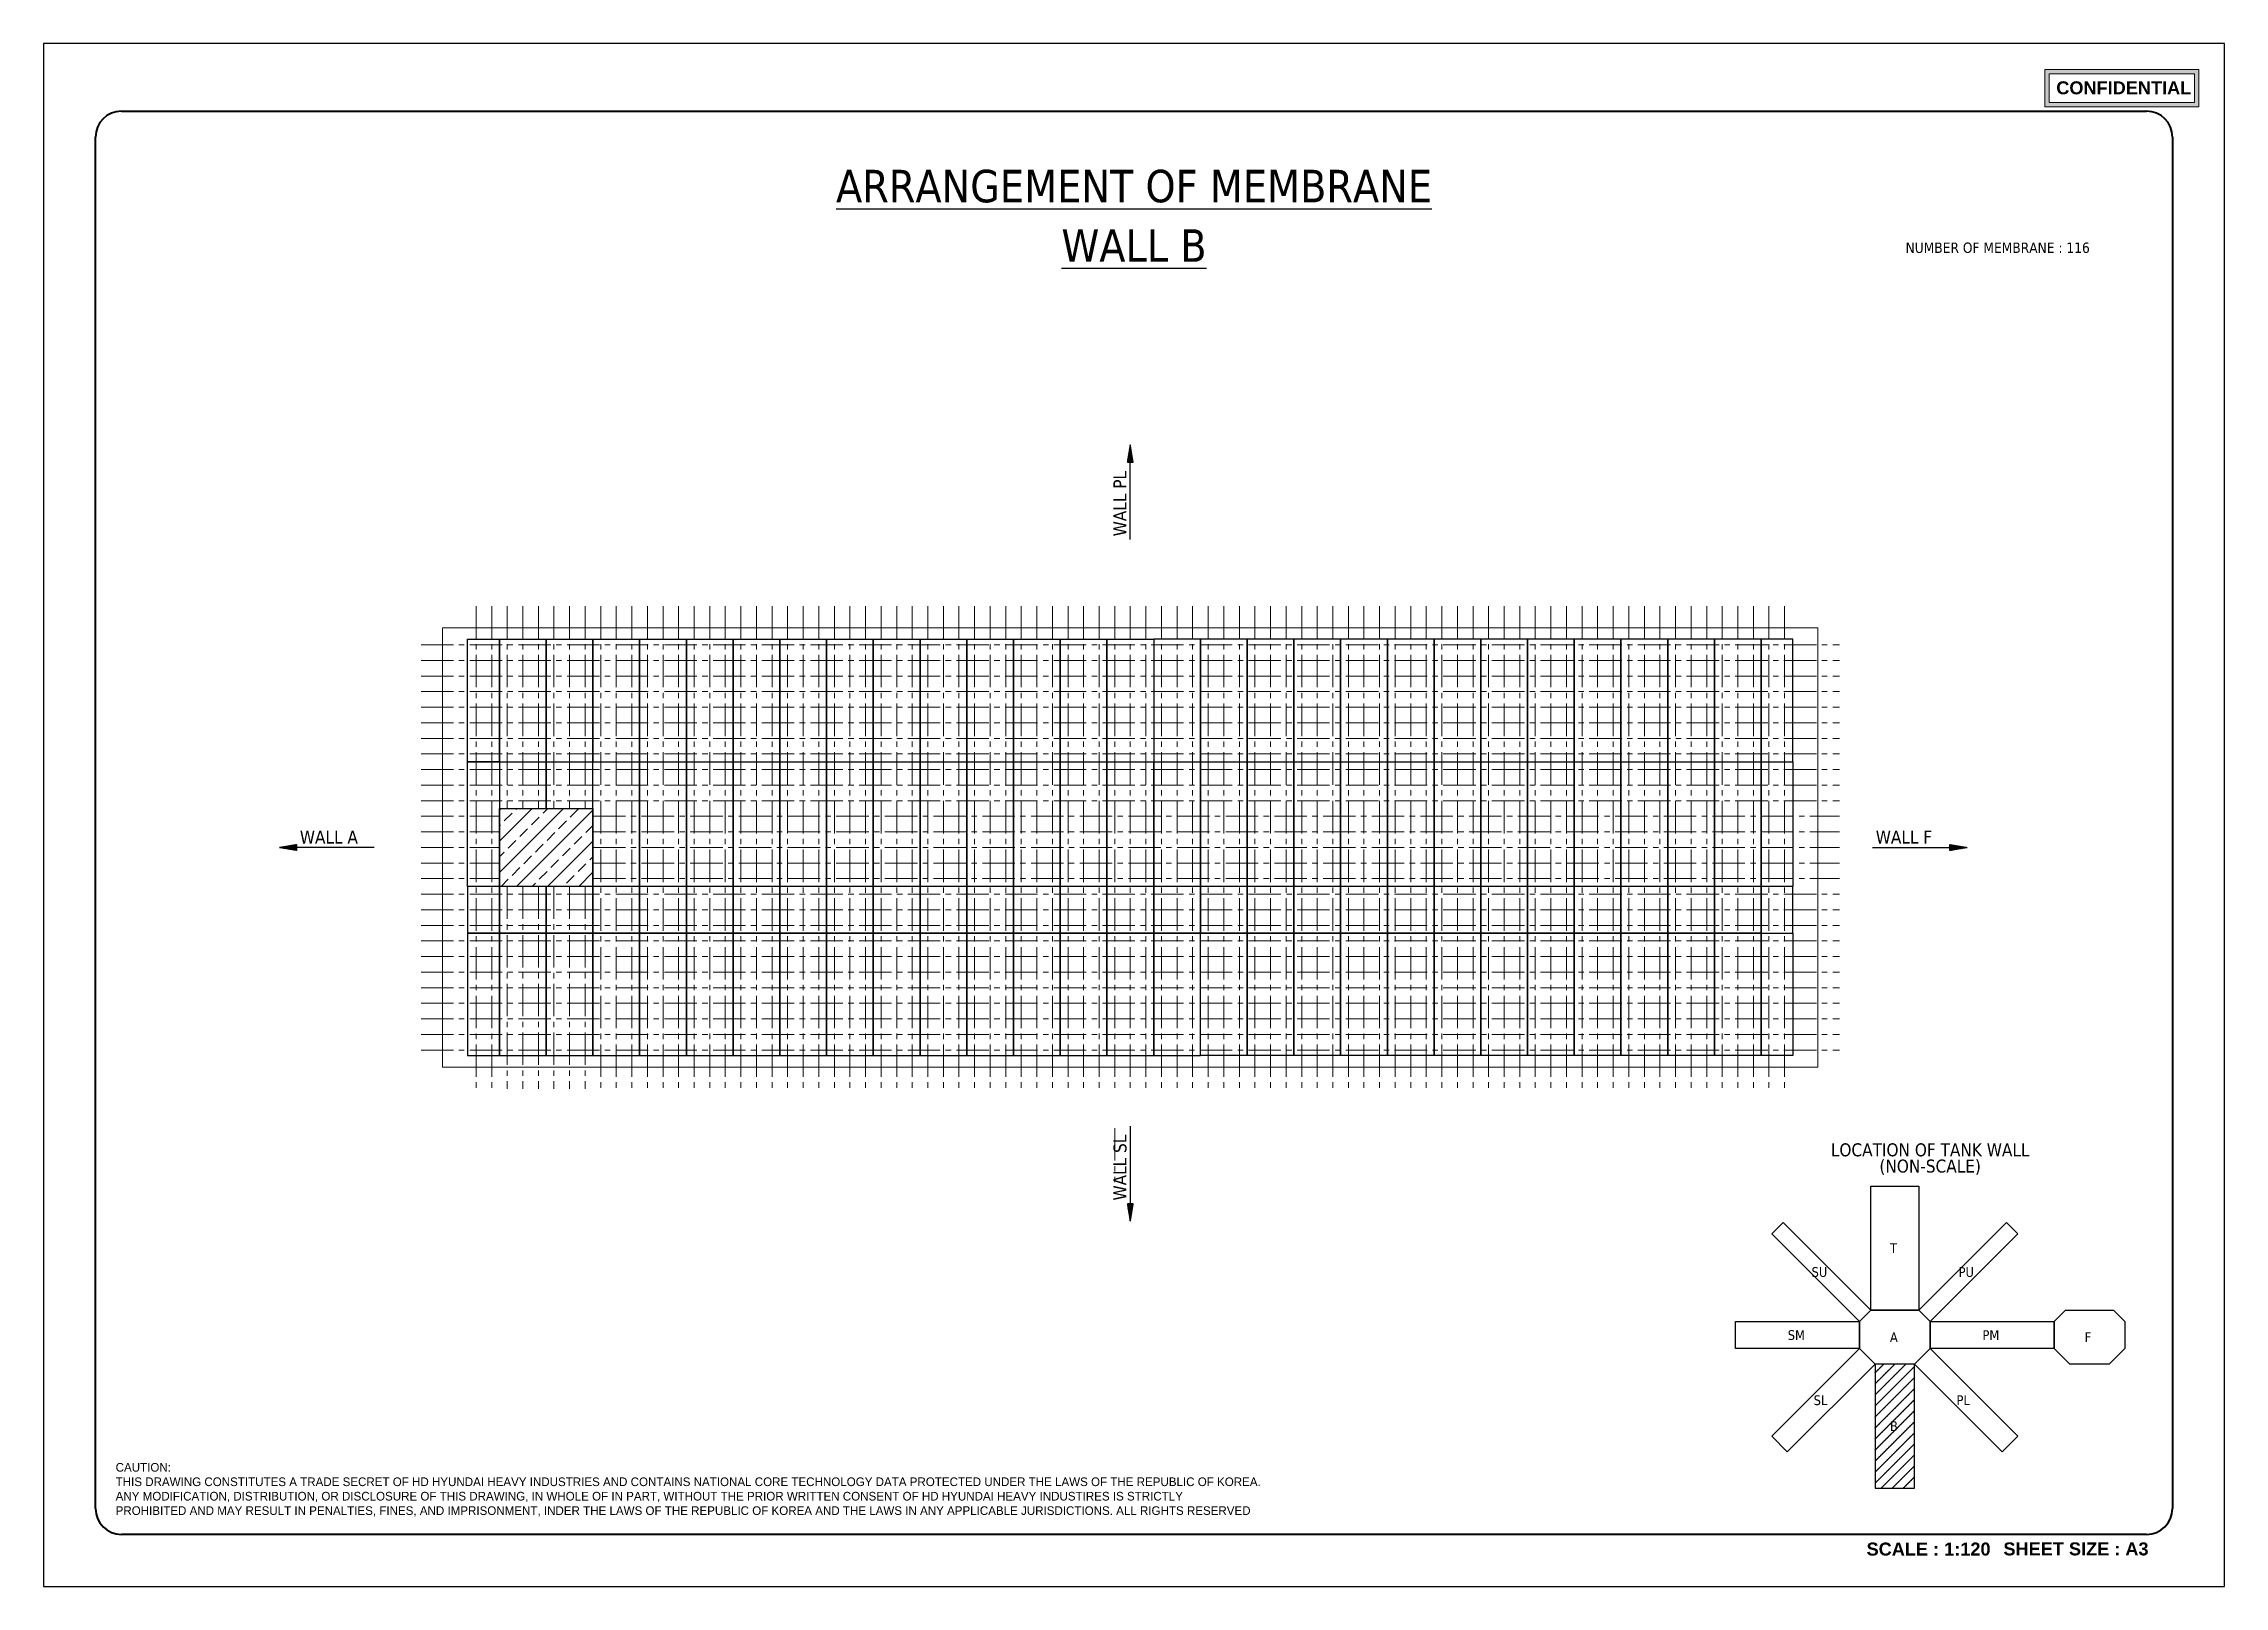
# Model space of a CAD drawing. Extents: x 0 to 50400, y 0 to 35640.
import ezdxf
from ezdxf.enums import TextEntityAlignment as Align

# ---------------------------------------------------------------- set-up
doc = ezdxf.new("R2010")
doc.units = 0
doc.linetypes.add('CENTER2', pattern=[225, 150, -25, 25, -25])
for name, color, linetype, lineweight in [('KC-2B HHITABLE', 253, 'Continuous', 25), ('KC-2B Membrane Sheet', 181, 'Continuous', 25), ('KC-2B Membrane Sheet UM', 181, 'Continuous', 25), ('KC-2B Non Scale View', 253, 'Continuous', 25), ('KC-2B Note', 2, 'Continuous', 25), ('KC-2B Steel Wall', 7, 'Continuous', 20), ('KC-2B Wall Name', 3, 'Continuous', 25)]:
    doc.layers.add(name, color=color, linetype=linetype, lineweight=lineweight)
doc.layers.add('MULTI-PLOT-AREA', color=2, linetype='Continuous', plot=False)
doc.layers.add('New Scale Title', color=7, linetype='Continuous')
doc.styles.add('arial', font='arialbd.ttf')
doc.styles.add('Default', font='tahoma.ttf')

# ---------------------------------------------------------------- blocks, each defined once
blk = doc.blocks.new('MULTI-PLOT-AREA')
at = {"layer": 'MULTI-PLOT-AREA'}
blk.add_lwpolyline([(0, 0), (1, 0), (1, 1), (0, 1)], close=True, dxfattribs=at)

msp = doc.modelspace()

# ---------------------------------------------------------------- hatches: boundary and pattern name
at = {"layer": 'KC-2B Non Scale View'}
h = msp.add_hatch(dxfattribs=at)
h.set_pattern_fill('WALLCHECK', color=256, scale=0.090198, style=0, pattern_type=2)
h.set_pattern_definition([(45, (42783.48, 5135.06), (-127.56, 127.56), [9.01984, -0.009])])
h.paths.add_polyline_path([(42326, 5135), (42326, 2268), (43241, 2268), (43241, 5135)])
at = {"layer": 'KC-2B Wall Name'}
h = msp.add_hatch(dxfattribs=at)
h.set_pattern_fill('SLOPELINE', color=256, scale=0.75, style=0, pattern_type=2)
h.set_pattern_definition([(45, (36319.7131, 15502.3473), (-0.530330086, 0.530330086), [75, -0.075])])
h.paths.add_polyline_path([(25048, 25973), (25181, 25973), (25115, 26370)])
at = {"layer": 'KC-2B Wall Name', "extrusion": (0, 0, -1)}
h = msp.add_hatch(dxfattribs=at)
h.set_pattern_fill('SLOPELINE', color=256, scale=0.75, angle=90, style=0, pattern_type=2)
h.set_pattern_definition([(135, (229438.1888, 13695.1), (-0.530330086, -0.530330086), [75, -0.075])])
h.paths.add_polyline_path([(-5847, 17137), (-5847, 17003), (-5450, 17070)])
h = msp.add_hatch(dxfattribs=at)
h.set_pattern_fill('SLOPELINE', color=256, scale=0.75, angle=90, style=0, pattern_type=2)
h.set_pattern_definition([(135, (104201.3875, 12210.1), (-0.530330086, -0.530330086), [75, -0.075])])
h.paths.add_polyline_path([(-44057, 17003), (-44057, 17137), (-44455, 17070)])
at = {"layer": 'KC-2B Wall Name'}
h = msp.add_hatch(dxfattribs=at)
h.set_pattern_fill('SLOPELINE', color=256, scale=0.75, style=0, pattern_type=2)
h.set_pattern_definition([(45, (36319.7131, 12559.64045), (-0.530330086, 0.530330086), [75, -0.075])])
h.paths.add_polyline_path([(25181, 8839), (25048, 8839), (25115, 8441)])
at = {"layer": 'New Scale Title', "lineweight": 5, "true_color": 0xff0000}
h = msp.add_hatch(color=1, dxfattribs=at)
h.dxf.hatch_style = 1
h.paths.add_polyline_path([(49813, 35045), (46249, 35045), (46249, 34181), (49813, 34181)])
h.paths.add_polyline_path([(46351, 34283), (46351, 34943), (49711, 34943), (49711, 34283)], flags=16)
h.paths.add_polyline_path([(46420, 34300), (49690, 34300), (49690, 34918), (46420, 34918)], flags=8)

# ---------------------------------------------------------------- linework, layer by layer
at = {"color": 1}
for p, q in [((10535, 17930), (10575, 17970)), ((10535, 17212), (11293, 17970)), ((10535, 17970), (12695, 17970)), ((10646, 17682), (10826, 17862)), ((10916, 17952), (10934, 17970)), ((11112, 17070), (12012, 17970)), ((11275, 17592), (11454, 17772)), ((11544, 17862), (11652, 17970)), ((11830, 17070), (12695, 17935)), ((11903, 17503), (12083, 17682)), ((12173, 17772), (12352, 17952)), ((10535, 17571), (10556, 17592)), ((10752, 17070), (10916, 17233)), ((11005, 17323), (11185, 17503)), ((11471, 17070), (11544, 17143)), ((11634, 17233), (11814, 17413)), ((12263, 17143), (12442, 17323)), ((12532, 17413), (12695, 17576)), ((12549, 17070), (12695, 17216)), ((10535, 16493), (11112, 17070)), ((10535, 16852), (10646, 16964)), ((10736, 17054), (10752, 17070)), ((10930, 16170), (11830, 17070)), ((11095, 16694), (11275, 16874)), ((11365, 16964), (11471, 17070)), ((11649, 16170), (12549, 17070)), ((11724, 16605), (11903, 16784)), ((11993, 16874), (12173, 17054)), ((12352, 16515), (12532, 16694)), ((12622, 16784), (12695, 16857)), ((12695, 16170), (10535, 16170)), ((10571, 16170), (10736, 16335)), ((10826, 16425), (11005, 16605)), ((11289, 16170), (11365, 16245)), ((11454, 16335), (11634, 16515)), ((12083, 16245), (12263, 16425)), ((12367, 16170), (12695, 16498))]:
    msp.add_line(p, q, dxfattribs=at)
for p, q in [((10535, 16170), (10535, 17970)), ((12695, 17970), (12695, 16170))]:
    msp.add_line(p, q)
at = {"layer": 'KC-2B Membrane Sheet'}
for points in [[(9800, 19050), (10535, 19050), (10535, 16170), (9800, 16170), (9800, 19050)], [(13775, 16170), (12695, 16170), (12695, 19050), (13775, 19050), (13775, 16170)], [(14855, 16170), (13775, 16170), (13775, 19050), (14855, 19050), (14855, 16170)], [(15935, 16170), (14855, 16170), (14855, 19050), (15935, 19050), (15935, 16170)], [(17015, 16170), (15935, 16170), (15935, 19050), (17015, 19050), (17015, 16170)], [(18095, 16170), (17015, 16170), (17015, 19050), (18095, 19050), (18095, 16170)], [(19175, 16170), (18095, 16170), (18095, 19050), (19175, 19050), (19175, 16170)], [(20255, 16170), (19175, 16170), (19175, 19050), (20255, 19050), (20255, 16170)], [(21335, 16170), (20255, 16170), (20255, 19050), (21335, 19050), (21335, 16170)], [(22415, 16170), (21335, 16170), (21335, 19050), (22415, 19050), (22415, 16170)], [(23495, 16170), (22415, 16170), (22415, 19050), (23495, 19050), (23495, 16170)], [(24575, 16170), (23495, 16170), (23495, 19050), (24575, 19050), (24575, 16170)], [(25655, 16170), (24575, 16170), (24575, 19050), (25655, 19050), (25655, 16170)], [(26735, 16170), (25655, 16170), (25655, 19050), (26735, 19050), (26735, 16170)], [(26735, 19050), (27815, 19050), (27815, 16170), (26735, 16170), (26735, 19050)], [(27815, 19050), (28895, 19050), (28895, 16170), (27815, 16170), (27815, 19050)], [(28895, 19050), (29975, 19050), (29975, 16170), (28895, 16170), (28895, 19050)], [(29975, 19050), (31055, 19050), (31055, 16170), (29975, 16170), (29975, 19050)], [(31055, 19050), (32135, 19050), (32135, 16170), (31055, 16170), (31055, 19050)], [(32135, 19050), (33215, 19050), (33215, 16170), (32135, 16170), (32135, 19050)], [(33215, 19050), (34295, 19050), (34295, 16170), (33215, 16170), (33215, 19050)], [(34295, 19050), (35375, 19050), (35375, 16170), (34295, 16170), (34295, 19050)], [(35375, 19050), (36455, 19050), (36455, 16170), (35375, 16170), (35375, 19050)], [(36455, 19050), (37535, 19050), (37535, 16170), (36455, 16170), (36455, 19050)], [(37535, 19050), (38615, 19050), (38615, 16170), (37535, 16170), (37535, 19050)], [(38615, 19050), (39695, 19050), (39695, 16170), (38615, 16170), (38615, 19050)], [(39695, 19050), (40430, 19050), (40430, 16170), (39695, 16170), (39695, 19050)]]:
    msp.add_lwpolyline(points, dxfattribs=at)
at = {"layer": 'KC-2B Membrane Sheet UM', "linetype": 'Continuous'}
for p, q in [((9800, 21879), (10535, 21879)), ((9800, 19050), (9800, 21879)), ((10535, 21879), (10535, 19050)), ((10535, 19050), (10535, 21879)), ((10535, 21879), (11615, 21879)), ((11615, 19050), (11615, 21879)), ((11615, 21879), (12695, 21879)), ((11615, 21879), (11615, 19050)), ((12695, 19050), (12695, 21879)), ((12695, 21879), (13775, 21879)), ((12695, 21879), (12695, 19050)), ((13775, 21879), (13775, 19050)), ((13775, 19050), (13775, 21879)), ((13775, 21879), (14855, 21879)), ((14855, 19050), (14855, 21879)), ((14855, 21879), (15935, 21879)), ((14855, 21879), (14855, 19050)), ((15935, 19050), (15935, 21879)), ((15935, 21879), (17015, 21879)), ((15935, 21879), (15935, 19050)), ((17015, 21879), (17015, 19050)), ((17015, 19050), (17015, 21879)), ((17015, 21879), (18095, 21879)), ((18095, 19050), (18095, 21879)), ((18095, 21879), (19175, 21879)), ((18095, 21879), (18095, 19050)), ((19175, 19050), (19175, 21879)), ((19175, 21879), (20255, 21879)), ((19175, 21879), (19175, 19050)), ((20255, 19050), (20255, 21879)), ((20255, 21879), (21335, 21879)), ((20255, 21879), (20255, 19050)), ((21335, 19050), (21335, 21879)), ((21335, 21879), (22415, 21879)), ((21335, 21879), (21335, 19050)), ((22415, 19050), (22415, 21879)), ((22415, 21879), (23495, 21879)), ((22415, 21879), (22415, 19050)), ((23495, 19050), (23495, 21879)), ((23495, 21879), (24575, 21879)), ((23495, 21879), (23495, 19050)), ((24575, 19050), (24575, 21879)), ((24575, 21879), (25655, 21879)), ((24575, 21879), (24575, 19050)), ((25655, 21879), (25655, 19050)), ((26735, 21879), (25655, 21879)), ((25655, 21879), (25655, 19050)), ((26735, 21879), (26735, 19050)), ((27815, 21879), (26735, 21879)), ((26735, 19050), (26735, 21879)), ((27815, 21879), (27815, 19050)), ((28895, 21879), (27815, 21879)), ((27815, 19050), (27815, 21879)), ((28895, 21879), (28895, 19050)), ((29975, 21879), (28895, 21879)), ((28895, 19050), (28895, 21879)), ((29975, 21879), (29975, 19050)), ((31055, 21879), (29975, 21879)), ((29975, 19050), (29975, 21879)), ((31055, 21879), (31055, 19050)), ((32135, 21879), (31055, 21879)), ((31055, 19050), (31055, 21879)), ((32135, 21879), (32135, 19050)), ((33215, 21879), (32135, 21879)), ((32135, 19050), (32135, 21879)), ((33215, 19050), (33215, 21879)), ((33215, 21879), (33215, 19050)), ((34295, 21879), (33215, 21879)), ((34295, 21879), (34295, 19050)), ((35375, 21879), (34295, 21879)), ((34295, 19050), (34295, 21879)), ((35375, 21879), (35375, 19050)), ((36455, 21879), (35375, 21879)), ((35375, 19050), (35375, 21879)), ((36455, 21879), (36455, 19050)), ((37535, 21879), (36455, 21879)), ((36455, 19050), (36455, 21879)), ((37535, 21879), (37535, 19050)), ((38615, 21879), (37535, 21879)), ((37535, 19050), (37535, 21879)), ((38615, 19050), (38615, 21879)), ((38615, 21879), (38615, 19050)), ((39695, 21879), (38615, 21879)), ((40430, 21879), (39695, 21879)), ((39695, 21879), (39695, 19050)), ((39695, 19050), (39695, 21879)), ((40430, 19050), (40430, 21879)), ((10535, 19050), (9800, 19050)), ((10535, 19050), (10535, 17970)), ((10535, 19050), (12695, 19050)), ((11615, 17970), (11615, 19050)), ((11615, 19050), (11615, 17970)), ((12695, 17970), (12695, 19050)), ((10535, 17970), (11615, 17970)), ((11615, 17970), (12695, 17970)), ((10535, 16170), (9800, 16170)), ((9800, 16170), (9800, 15090)), ((10535, 15090), (10535, 16170)), ((10535, 16170), (10535, 15090)), ((12695, 16170), (11615, 16170)), ((11615, 16170), (11615, 15090)), ((11615, 15090), (11615, 16170)), ((13775, 16170), (12695, 16170)), ((12695, 16170), (12695, 15090)), ((12695, 15090), (12695, 16170)), ((13775, 15090), (13775, 16170)), ((13775, 16170), (13775, 15090)), ((14855, 16170), (14855, 15090)), ((14855, 15090), (14855, 16170)), ((15935, 16170), (15935, 15090)), ((15935, 15090), (15935, 16170)), ((17015, 15090), (17015, 16170)), ((17015, 16170), (17015, 15090)), ((18095, 16170), (18095, 15090)), ((18095, 15090), (18095, 16170)), ((19175, 16170), (19175, 15090)), ((19175, 15090), (19175, 16170)), ((20255, 16170), (20255, 15090)), ((20255, 15090), (20255, 16170)), ((21335, 16170), (21335, 15090)), ((21335, 15090), (21335, 16170)), ((22415, 16170), (22415, 15090)), ((22415, 15090), (22415, 16170)), ((23495, 16170), (23495, 15090)), ((23495, 15090), (23495, 16170)), ((24575, 16170), (24575, 15090)), ((24575, 15090), (24575, 16170)), ((25655, 16170), (25655, 15090)), ((25655, 15090), (25655, 16170)), ((26735, 16170), (26735, 15090)), ((26735, 15090), (26735, 16170)), ((27815, 16170), (27815, 15090)), ((27815, 15090), (27815, 16170)), ((28895, 16170), (28895, 15090)), ((28895, 15090), (28895, 16170)), ((29975, 16170), (29975, 15090)), ((29975, 15090), (29975, 16170)), ((31055, 16170), (31055, 15090)), ((31055, 15090), (31055, 16170)), ((32135, 16170), (32135, 15090)), ((32135, 15090), (32135, 16170)), ((33215, 15090), (33215, 16170)), ((33215, 16170), (33215, 15090)), ((34295, 16170), (34295, 15090)), ((34295, 15090), (34295, 16170)), ((35375, 16170), (35375, 15090)), ((35375, 15090), (35375, 16170)), ((36455, 16170), (36455, 15090)), ((36455, 15090), (36455, 16170)), ((37535, 16170), (37535, 15090)), ((37535, 15090), (37535, 16170)), ((38615, 15090), (38615, 16170)), ((38615, 16170), (38615, 15090)), ((39695, 16170), (39695, 15090)), ((40430, 16170), (39695, 16170)), ((39695, 15090), (39695, 16170)), ((40430, 15090), (40430, 16170)), ((10535, 15090), (9800, 15090)), ((9800, 15090), (9800, 12261)), ((9800, 15090), (10535, 15090)), ((10535, 12261), (10535, 15090)), ((39695, 15090), (10535, 15090)), ((10535, 15090), (10535, 12261)), ((10535, 15090), (39695, 15090)), ((11615, 15090), (11615, 12261)), ((11615, 12261), (11615, 15090)), ((12695, 15090), (12695, 12261)), ((12695, 12261), (12695, 15090)), ((13775, 15090), (13775, 12261)), ((13775, 12261), (13775, 15090)), ((14855, 15090), (14855, 12261)), ((14855, 12261), (14855, 15090)), ((15935, 15090), (15935, 12261)), ((15935, 12261), (15935, 15090)), ((17015, 15090), (17015, 12261)), ((17015, 12261), (17015, 15090)), ((18095, 15090), (18095, 12261)), ((18095, 12261), (18095, 15090)), ((19175, 15090), (19175, 12261)), ((19175, 12261), (19175, 15090)), ((20255, 15090), (20255, 12261)), ((20255, 12261), (20255, 15090)), ((21335, 15090), (21335, 12261)), ((21335, 12261), (21335, 15090)), ((22415, 15090), (22415, 12261)), ((22415, 12261), (22415, 15090)), ((23495, 15090), (23495, 12261)), ((23495, 12261), (23495, 15090)), ((24575, 15090), (24575, 12261)), ((24575, 12261), (24575, 15090)), ((25655, 15090), (25655, 12261)), ((25655, 12261), (25655, 15090)), ((26735, 12261), (26735, 15090)), ((26735, 12261), (26735, 15090)), ((27815, 12261), (27815, 15090)), ((27815, 15090), (27815, 12261)), ((28895, 12261), (28895, 15090)), ((28895, 15090), (28895, 12261)), ((29975, 12261), (29975, 15090)), ((29975, 15090), (29975, 12261)), ((31055, 12261), (31055, 15090)), ((31055, 15090), (31055, 12261)), ((32135, 12261), (32135, 15090)), ((32135, 15090), (32135, 12261)), ((33215, 12261), (33215, 15090)), ((33215, 15090), (33215, 12261)), ((34295, 12261), (34295, 15090)), ((34295, 15090), (34295, 12261)), ((35375, 12261), (35375, 15090)), ((35375, 15090), (35375, 12261)), ((36455, 12261), (36455, 15090)), ((36455, 15090), (36455, 12261)), ((37535, 12261), (37535, 15090)), ((37535, 15090), (37535, 12261)), ((38615, 12261), (38615, 15090)), ((38615, 15090), (38615, 12261)), ((39695, 12261), (39695, 15090)), ((39695, 15090), (40430, 15090)), ((39695, 15090), (39695, 12261)), ((39695, 15090), (40430, 15090)), ((40430, 15090), (40430, 12261)), ((9800, 12261), (10535, 12261)), ((10535, 12261), (11615, 12261)), ((11615, 12261), (12695, 12261)), ((12695, 12261), (13775, 12261)), ((13775, 12261), (14855, 12261)), ((14855, 12261), (15935, 12261)), ((15935, 12261), (17015, 12261)), ((17015, 12261), (18095, 12261)), ((18095, 12261), (19175, 12261)), ((19175, 12261), (20255, 12261)), ((20255, 12261), (21335, 12261)), ((21335, 12261), (22415, 12261)), ((22415, 12261), (23495, 12261)), ((23495, 12261), (24575, 12261)), ((24575, 12261), (25655, 12261)), ((25655, 12261), (26735, 12261)), ((27815, 12261), (26735, 12261)), ((28895, 12261), (27815, 12261)), ((29975, 12261), (28895, 12261)), ((31055, 12261), (29975, 12261)), ((32135, 12261), (31055, 12261)), ((33215, 12261), (32135, 12261)), ((34295, 12261), (33215, 12261)), ((35375, 12261), (34295, 12261)), ((36455, 12261), (35375, 12261)), ((37535, 12261), (36455, 12261)), ((38615, 12261), (37535, 12261)), ((39695, 12261), (38615, 12261)), ((40430, 12261), (39695, 12261))]:
    msp.add_line(p, q, dxfattribs=at)
at = {"layer": 'KC-2B Membrane Sheet UM', "color": 1, "linetype": 'Continuous'}
msp.add_line((11615, 16170), (10535, 16170), dxfattribs=at)
at = {"layer": 'KC-2B Non Scale View', "linetype": 'Continuous', "extrusion": (0, 0, -1)}
for points in [[(-42228, 6378), (-42228, 9245), (-43339, 9245), (-43339, 6378)], [(-41967, 6117), (-39940, 8144), (-40201, 8406), (-42228, 6378)], [(-43339, 6378), (-45366, 8406), (-45627, 8144), (-43600, 6117)], [(-41967, 5494), (-39100, 5494), (-39100, 6117), (-41967, 6117)], [(-42326, 5135), (-41967, 5494), (-41967, 6117), (-42228, 6378), (-43339, 6378), (-43600, 6117), (-43600, 5494), (-43241, 5135)], [(-43600, 6117), (-46467, 6117), (-46467, 5494), (-43600, 5494)], [(-46826, 5135), (-46467, 5494), (-46467, 6117), (-46728, 6378), (-47839, 6378), (-48100, 6117), (-48100, 5494), (-47741, 5135)], [(-42326, 5135), (-40298, 3108), (-39940, 3467), (-41967, 5494)], [(-43600, 5494), (-45627, 3467), (-45268, 3108), (-43241, 5135)]]:
    msp.add_lwpolyline(points, close=True, dxfattribs=at)
at = {"layer": 'KC-2B Non Scale View', "linetype": 'Continuous'}
msp.add_lwpolyline([(42326, 5135), (42326, 2268), (43241, 2268), (43241, 5135)], close=True, dxfattribs=at)
at = {"layer": 'KC-2B Steel Wall', "linetype": 'CENTER2', "ltscale": 5}
for p, q in [((9995, 22645), (9995, 11495)), ((10355, 22645), (10355, 11495)), ((10715, 22645), (10715, 17970)), ((11075, 22645), (11075, 17970)), ((11435, 22645), (11435, 17970)), ((11795, 22645), (11795, 17970)), ((12155, 22645), (12155, 17970)), ((12515, 22645), (12515, 17970)), ((12875, 22645), (12875, 11495)), ((13235, 22645), (13235, 11495)), ((13595, 22645), (13595, 11495)), ((13955, 22645), (13955, 11495)), ((14315, 22645), (14315, 11495)), ((14675, 22645), (14675, 11495)), ((15035, 22645), (15035, 11495)), ((15395, 22645), (15395, 11495)), ((15755, 22645), (15755, 11495)), ((16115, 22645), (16115, 11495)), ((16475, 22645), (16475, 11495)), ((16835, 22645), (16835, 11495)), ((17195, 22645), (17195, 11495)), ((17555, 22645), (17555, 11495)), ((17915, 22645), (17915, 11495)), ((18275, 22645), (18275, 11495)), ((18635, 22645), (18635, 11495)), ((18995, 22645), (18995, 11495)), ((19355, 22645), (19355, 11495)), ((19715, 22645), (19715, 11495)), ((20075, 22645), (20075, 11495)), ((20435, 22645), (20435, 11495)), ((20795, 22645), (20795, 11495)), ((21155, 22645), (21155, 11495)), ((21515, 22645), (21515, 11495)), ((21875, 22645), (21875, 11495)), ((22235, 22645), (22235, 11495)), ((22595, 22645), (22595, 11495)), ((22955, 22645), (22955, 11495)), ((23315, 22645), (23315, 11495)), ((23675, 22645), (23675, 11495)), ((24035, 22645), (24035, 11495)), ((24395, 22645), (24395, 11495)), ((24755, 22645), (24755, 11495)), ((25115, 22645), (25115, 11495)), ((25475, 22645), (25475, 11495)), ((25835, 22645), (25835, 11495)), ((26195, 22645), (26195, 11495)), ((26555, 22645), (26555, 11495)), ((26915, 22645), (26915, 11495)), ((27275, 22645), (27275, 11495)), ((27635, 22645), (27635, 11495)), ((27995, 22645), (27995, 11495)), ((28355, 22645), (28355, 11495)), ((28715, 22645), (28715, 11495)), ((29075, 22645), (29075, 11495)), ((29435, 22645), (29435, 11495)), ((29795, 22645), (29795, 11495)), ((30155, 22645), (30155, 11495)), ((30515, 22645), (30515, 11495)), ((30875, 22645), (30875, 11495)), ((31235, 22645), (31235, 11495)), ((31595, 22645), (31595, 11495)), ((31955, 22645), (31955, 11495)), ((32315, 22645), (32315, 11495)), ((32675, 22645), (32675, 11495)), ((33035, 22645), (33035, 11495)), ((33395, 22645), (33395, 11495)), ((33755, 22645), (33755, 11495)), ((34115, 22645), (34115, 11495)), ((34475, 22645), (34475, 11495)), ((34835, 22645), (34835, 11495)), ((35195, 22645), (35195, 11495)), ((35555, 22645), (35555, 11495)), ((35915, 22645), (35915, 11495)), ((36275, 22645), (36275, 11495)), ((36635, 22645), (36635, 11495)), ((36995, 22645), (36995, 11495)), ((37355, 22645), (37355, 11495)), ((37715, 22645), (37715, 11495)), ((38075, 22645), (38075, 11495)), ((38435, 22645), (38435, 11495)), ((38795, 22645), (38795, 11495)), ((39155, 22645), (39155, 11495)), ((39515, 22645), (39515, 11495)), ((39875, 22645), (39875, 11495)), ((40235, 22645), (40235, 11495)), ((8722, 21750), (41507, 21750)), ((8722, 21390), (41507, 21390)), ((8722, 21030), (41507, 21030)), ((8722, 20670), (41507, 20670)), ((8722, 20310), (41507, 20310)), ((8722, 19950), (41507, 19950)), ((8722, 19590), (41507, 19590)), ((8722, 19230), (41507, 19230)), ((8722, 18870), (41507, 18870)), ((8722, 18510), (41507, 18510)), ((8722, 18150), (41507, 18150)), ((8722, 17790), (10535, 17790)), ((12695, 17790), (41507, 17790)), ((8722, 17430), (10535, 17430)), ((12695, 17430), (41507, 17430)), ((8722, 17070), (10535, 17070)), ((8722, 16710), (10535, 16710)), ((12695, 17070), (41507, 17070)), ((12695, 16710), (41507, 16710)), ((8722, 16350), (10535, 16350)), ((10715, 16170), (10715, 11495)), ((11075, 16170), (11075, 11495)), ((11435, 16170), (11435, 11495)), ((11795, 16170), (11795, 11495)), ((12155, 16170), (12155, 11495)), ((12515, 16170), (12515, 11495)), ((12695, 16350), (41507, 16350)), ((8722, 15990), (41507, 15990)), ((8722, 15630), (41507, 15630)), ((8722, 15270), (41507, 15270)), ((8722, 14910), (41507, 14910)), ((8722, 14550), (41507, 14550)), ((8722, 14190), (41507, 14190)), ((8722, 13830), (41507, 13830)), ((8722, 13470), (41507, 13470)), ((8722, 13110), (41507, 13110)), ((8722, 12750), (41507, 12750)), ((8722, 12390), (41507, 12390)), ((24755, 10585), (24755, 9335))]:
    msp.add_line(p, q, dxfattribs=at)
at = {"layer": 'KC-2B Steel Wall', "extrusion": (0, 0, -1)}
for p, q in [((9222, 22145), (41007, 22145)), ((9222, 11995), (9222, 22145)), ((41007, 22145), (41007, 11995)), ((41007, 11995), (9222, 11995))]:
    msp.add_line(p, q, dxfattribs=at)
at = {"layer": 'KC-2B Wall Name'}
for p, q in [((25115, 24183), (25115, 25973)), ((7637, 17070), (5847, 17070)), ((42268, 17070), (44057, 17070)), ((25115, 10628), (25115, 8839))]:
    msp.add_line(p, q, dxfattribs=at)
for points in [[(25048, 25973), (25181, 25973), (25115, 26370)], [(25181, 8839), (25048, 8839), (25115, 8441)]]:
    msp.add_lwpolyline(points, close=True, dxfattribs=at)
at = {"layer": 'KC-2B Wall Name', "extrusion": (0, 0, -1)}
for points in [[(-5847, 17137), (-5847, 17003), (-5450, 17070)], [(-44057, 17003), (-44057, 17137), (-44455, 17070)]]:
    msp.add_lwpolyline(points, close=True, dxfattribs=at)
at = {"layer": 'New Scale Title', "color": 1, "lineweight": 5, "true_color": 0xff0000}
for p, q in [((46249, 35045), (49813, 35045)), ((46249, 34181), (46249, 35045)), ((46351, 34283), (46351, 34943)), ((46351, 34943), (49711, 34943)), ((49711, 34283), (49711, 34943)), ((49813, 35045), (49813, 34181)), ((49711, 34283), (46351, 34283)), ((49813, 34181), (46249, 34181))]:
    msp.add_line(p, q, dxfattribs=at)
at = {"layer": 'New Scale Title', "color": 7, "linetype": 'Continuous', "lineweight": 40}
for p, q in [((1800, 34080), (48600, 34080)), ((1200, 1800), (1200, 33480)), ((49200, 33480), (49200, 1800)), ((48600, 1200), (1800, 1200))]:
    msp.add_line(p, q, dxfattribs=at)
for centre, start, end in [((1800, 33480), 90, 180), ((48600, 33480), 0, 90), ((1800, 1800), 180, 270), ((48600, 1800), 270, 0), ((48600, 1800), 270, 0)]:
    msp.add_arc(centre, 600, start, end, dxfattribs=at)

# ---------------------------------------------------------------- block references
at = {"layer": 'New Scale Title', "lineweight": 5, "xscale": 50400, "yscale": 35640, "zscale": 1.2}
msp.add_blockref('MULTI-PLOT-AREA', (0, 0), dxfattribs=at)

# ---------------------------------------------------------------- texts
at = {"insert": (1665, 2850), "char_height": 200, "attachment_point": 1}
msp.add_mtext_dynamic_manual_height_columns('CAUTION:\\PTHIS DRAWING CONSTITUTES A TRADE SECRET OF HD HYUNDAI HEAVY INDUSTRIES AND CONTAINS NATIONAL CORE TECHNOLOGY DATA PROTECTED UNDER THE LAWS OF THE REPUBLIC OF KOREA.^JANY MODIFICATION, DISTRIBUTION, OR DISCLOSURE OF THIS DRAWING, IN WHOLE OF IN PART, WITHOUT THE PRIOR WRITTEN CONSENT OF HD HYUNDAI HEAVY INDUSTIRES IS STRICTLY^JPROHIBITED AND MAY RESULT IN PENALTIES, FINES, AND IMPRISONMENT, INDER THE LAWS OF THE REPUBLIC OF KOREA AND THE LAWS IN ANY APPLICABLE JURISDICTIONS. ALL RIGHTS RESERVED', width=552900.89, gutter_width=16936, heights=[-1233], dxfattribs=at)
at = {"layer": 'KC-2B HHITABLE', "style": 'Default'}
msp.add_text('NUMBER OF MEMBRANE : 116', height=240, dxfattribs=at).set_placement((45161, 30925), align=Align.MIDDLE_CENTER)
at = {"layer": 'KC-2B Non Scale View', "style": 'Default'}
for s, p in [('LOCATION OF TANK WALL', (43600, 9845)), ('(NON-SCALE)', (43600, 9470))]:
    msp.add_text(s, height=300, dxfattribs=at).set_placement(p, align=Align.BOTTOM_CENTER)
for s, height, p in [('T', 225, (42671, 7699)), ('SU', 225.5, (40859, 7149)), ('PU', 225.5, (44257, 7149)), ('SM', 225.5, (40308, 5693)), ('A', 225, (42671, 5644)), ('PM', 225.5, (44808, 5693)), ('F', 225, (47171, 5644)), ('SL', 225.5, (40907, 4188)), ('PL', 225.5, (44209, 4188)), ('B', 225, (42671, 3589))]:
    msp.add_text(s, height=height, dxfattribs=at).set_placement(p)
at = {"layer": 'KC-2B Note', "style": 'Default'}
for s, p in [('%%UARRANGEMENT OF MEMBRANE', (25200, 31750)), ('%%UWALL B', (25200, 30375))]:
    msp.add_text(s, height=750, dxfattribs=at).set_placement(p, align=Align.BOTTOM_CENTER)
at = {"layer": 'KC-2B Wall Name', "style": 'Default'}
for s, p in [('WALL PL', (25115, 24258)), ('WALL SL', (25115, 8914))]:
    msp.add_text(s, height=300, rotation=90, dxfattribs=at).set_placement(p, align=Align.BOTTOM_LEFT)
for s, p in [('WALL A', (5922, 17070)), ('WALL F', (42343, 17070))]:
    msp.add_text(s, height=300, dxfattribs=at).set_placement(p, align=Align.BOTTOM_LEFT)
at = {"layer": 'New Scale Title', "color": 1, "lineweight": 5, "true_color": 0xff0000, "insert": (46515, 34769), "char_height": 300, "attachment_point": 1, "style": 'arial'}
msp.add_mtext_dynamic_manual_height_columns('{\\fArial|b1|i0|c129|p34;CONFIDENTIAL}', width=265200, gutter_width=8226000, heights=[-310], dxfattribs=at)
at = {"layer": 'New Scale Title', "color": 2, "insert": (42131, 1012), "char_height": 300, "attachment_point": 1, "style": 'arial'}
msp.add_mtext('SCALE : 1:120', dxfattribs=at)
at = {"layer": 'New Scale Title', "color": 2, "insert": (45294, 1016), "char_height": 300, "width": 3389.56, "attachment_point": 1, "style": 'arial'}
msp.add_mtext('SHEET SIZE : A3', dxfattribs=at)

doc.saveas('drawing.dxf')
